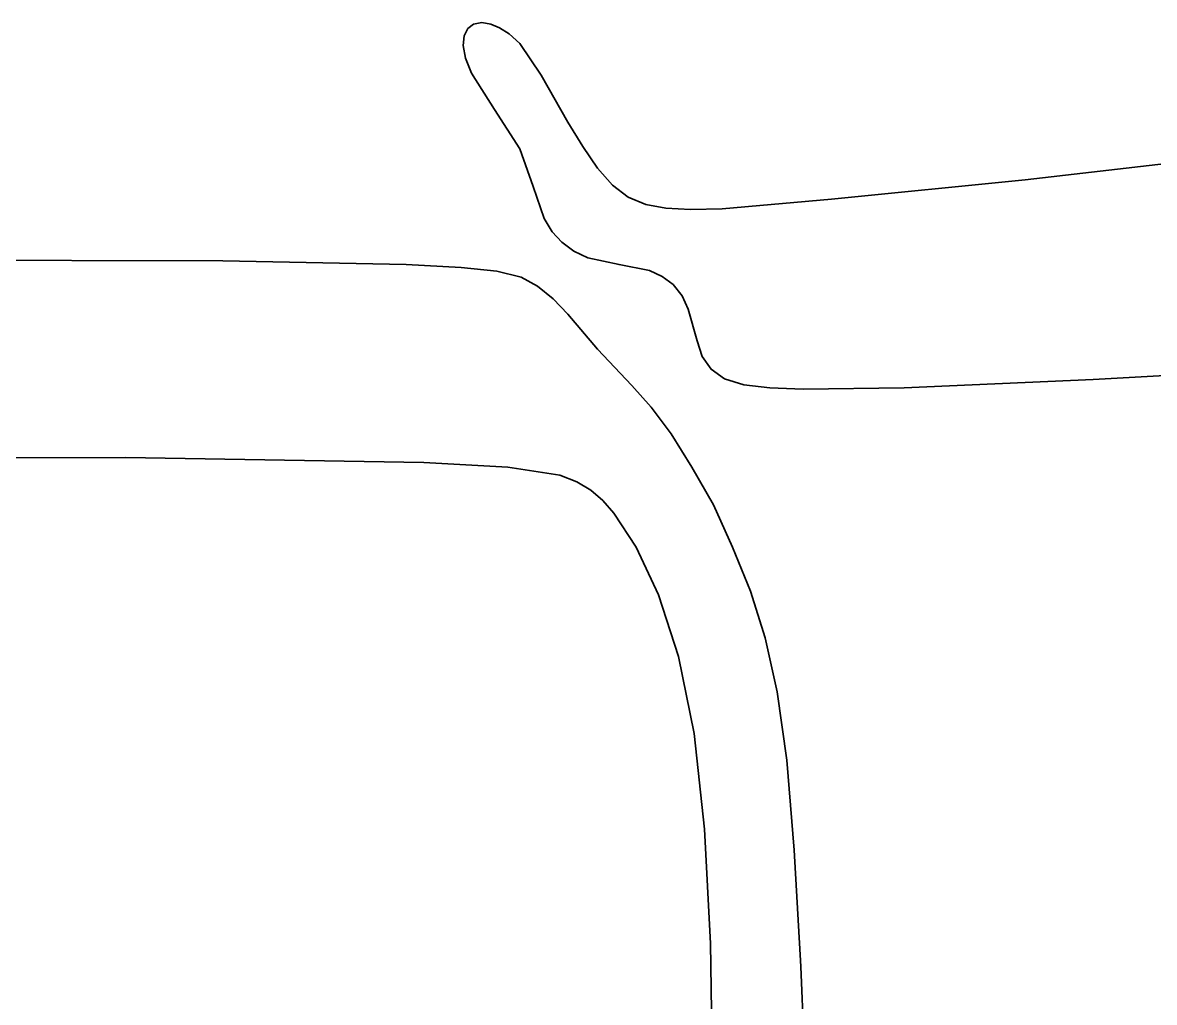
# Model space of a CAD drawing. Header units: centimetres. Extents: x -34.2 to 37, y -14.8 to 12.3.
# Drawn here: x -7.805 to -3.992, y 4.247 to 7.548 of the extents above; entities that cross this region are included whole.
import ezdxf

# ---------------------------------------------------------------- set-up
doc = ezdxf.new("R2010")
doc.units = ezdxf.units.CM
doc.header["$MEASUREMENT"] = 0
doc.layers.add('Layer 1', color=7, linetype='Continuous')

msp = doc.modelspace()

# ---------------------------------------------------------------- linework, layer by layer
at = {"layer": 'Layer 1', "color": 250, "lineweight": 35}
for points, knots in [([(-2.18, 6.4575), (-2.18, 6.4575), (-4.1975, 6.345), (-4.1975, 6.345), (-4.1975, 6.345), (-4.1975, 6.345), (-4.835, 6.31751), (-4.835, 6.31751), (-4.835, 6.31751), (-4.835, 6.31751), (-5.175, 6.31251), (-5.175, 6.31251), (-5.175, 6.31251), (-5.175, 6.31251), (-5.2875, 6.31751), (-5.2875, 6.31751), (-5.2875, 6.31751), (-5.2875, 6.31751), (-5.375, 6.3275), (-5.375, 6.3275), (-5.375, 6.3275), (-5.375, 6.3275), (-5.44, 6.3475), (-5.44, 6.3475), (-5.44, 6.3475), (-5.44, 6.3475), (-5.485, 6.38), (-5.485, 6.38), (-5.485, 6.38), (-5.485, 6.38), (-5.515, 6.4225), (-5.515, 6.4225), (-5.515, 6.4225), (-5.515, 6.4225), (-5.5325, 6.475), (-5.5325, 6.475), (-5.5325, 6.475), (-5.5325, 6.475), (-5.5625, 6.5825), (-5.5625, 6.5825), (-5.5625, 6.5825), (-5.5625, 6.5825), (-5.5825, 6.62751), (-5.5825, 6.62751), (-5.5825, 6.62751), (-5.5825, 6.62751), (-5.6125, 6.665), (-5.6125, 6.665), (-5.6125, 6.665), (-5.6125, 6.665), (-5.65, 6.6925), (-5.65, 6.6925), (-5.65, 6.6925), (-5.65, 6.6925), (-5.6925, 6.7125), (-5.6925, 6.7125), (-5.6925, 6.7125), (-5.6925, 6.7125), (-5.795, 6.7325), (-5.795, 6.7325), (-5.795, 6.7325), (-5.795, 6.7325), (-5.9, 6.755), (-5.9, 6.755), (-5.9, 6.755), (-5.9, 6.755), (-5.9475, 6.7775), (-5.9475, 6.7775), (-5.9475, 6.7775), (-5.9475, 6.7775), (-5.9875, 6.8075), (-5.9875, 6.8075), (-5.9875, 6.8075), (-5.9875, 6.8075), (-6.02, 6.8425), (-6.02, 6.8425), (-6.02, 6.8425), (-6.02, 6.8425), (-6.04749, 6.8875), (-6.04749, 6.8875), (-6.04749, 6.8875), (-6.04749, 6.8875), (-6.085, 6.995), (-6.085, 6.995), (-6.085, 6.995), (-6.085, 6.995), (-6.13, 7.1225), (-6.13, 7.1225), (-6.13, 7.1225), (-6.13, 7.1225), (-6.215, 7.25501), (-6.215, 7.25501), (-6.215, 7.25501), (-6.215, 7.25501), (-6.2925, 7.3775), (-6.2925, 7.3775), (-6.2925, 7.3775), (-6.2925, 7.3775), (-6.3125, 7.4275), (-6.3125, 7.4275), (-6.3125, 7.4275), (-6.3125, 7.4275), (-6.32, 7.47), (-6.32, 7.47), (-6.32, 7.47), (-6.32, 7.47), (-6.3175, 7.5025), (-6.3175, 7.5025), (-6.3175, 7.5025), (-6.3175, 7.5025), (-6.305, 7.5275), (-6.305, 7.5275), (-6.305, 7.5275), (-6.305, 7.5275), (-6.285, 7.5425), (-6.285, 7.5425), (-6.285, 7.5425), (-6.285, 7.5425), (-6.2575, 7.54751), (-6.2575, 7.54751), (-6.2575, 7.54751), (-6.2575, 7.54751), (-6.2275, 7.5425), (-6.2275, 7.5425), (-6.2275, 7.5425), (-6.2275, 7.5425), (-6.1975, 7.53), (-6.1975, 7.53), (-6.1975, 7.53), (-6.1975, 7.53), (-6.165, 7.51), (-6.165, 7.51), (-6.165, 7.51), (-6.165, 7.51), (-6.13, 7.4775), (-6.13, 7.4775), (-6.13, 7.4775), (-6.13, 7.4775), (-6.05749, 7.37), (-6.05749, 7.37), (-6.05749, 7.37), (-6.05749, 7.37), (-5.9675, 7.2125), (-5.9675, 7.2125), (-5.9675, 7.2125), (-5.9675, 7.2125), (-5.9175, 7.13), (-5.9175, 7.13), (-5.9175, 7.13), (-5.9175, 7.13), (-5.8675, 7.0575), (-5.8675, 7.0575), (-5.8675, 7.0575), (-5.8675, 7.0575), (-5.8175, 7), (-5.8175, 7), (-5.8175, 7), (-5.8175, 7), (-5.765, 6.96001), (-5.765, 6.96001), (-5.765, 6.96001), (-5.765, 6.96001), (-5.705, 6.93501), (-5.705, 6.93501), (-5.705, 6.93501), (-5.705, 6.93501), (-5.6375, 6.92251), (-5.6375, 6.92251), (-5.6375, 6.92251), (-5.6375, 6.92251), (-5.555, 6.91751), (-5.555, 6.91751), (-5.555, 6.91751), (-5.555, 6.91751), (-5.4475, 6.92001), (-5.4475, 6.92001), (-5.4475, 6.92001), (-5.4475, 6.92001), (-5.08, 6.95251), (-5.08, 6.95251), (-5.08, 6.95251), (-5.08, 6.95251), (-4.4275, 7.0175), (-4.4275, 7.0175), (-4.4275, 7.0175), (-4.4275, 7.0175), (-3.475, 7.1275), (-3.475, 7.1275), (-3.475, 7.1275), (-3.475, 7.1275), (-2.3025, 7.28251), (-2.3025, 7.28251), (-2.3025, 7.28251), (-2.3025, 7.28251), (-1.285, 7.4275), (-1.285, 7.4275), (-1.285, 7.4275), (-1.285, 7.4275), (-0.7575, 7.505), (-0.7575, 7.505), (-0.7575, 7.505), (-0.7575, 7.505), (-0.64, 7.515), (-0.64, 7.515), (-0.64, 7.515), (-0.64, 7.515), (-0.5775, 7.5075), (-0.5775, 7.5075), (-0.5775, 7.5075), (-0.5775, 7.5075), (-0.5575, 7.4975), (-0.5575, 7.4975), (-0.5575, 7.4975), (-0.5575, 7.4975), (-0.5425, 7.4825), (-0.5425, 7.4825), (-0.5425, 7.4825), (-0.5425, 7.4825), (-0.5325, 7.4375), (-0.5325, 7.4375), (-0.5325, 7.4375), (-0.5325, 7.4375), (-0.5425, 7.365), (-0.5425, 7.365), (-0.5425, 7.365), (-0.5425, 7.365), (-0.575, 7.26251), (-0.575, 7.26251), (-0.575, 7.26251), (-0.575, 7.26251), (-0.7, 6.985), (-0.7, 6.985), (-0.7, 6.985), (-0.7, 6.985), (-0.775, 6.8425), (-0.775, 6.8425), (-0.775, 6.8425), (-0.775, 6.8425), (-0.85, 6.72), (-0.85, 6.72), (-0.85, 6.72), (-0.85, 6.72), (-0.92, 6.63501), (-0.92, 6.63501), (-0.92, 6.63501), (-0.92, 6.63501), (-0.9525, 6.60251), (-0.9525, 6.60251), (-0.9525, 6.60251), (-0.9525, 6.60251), (-0.99, 6.58), (-0.99, 6.58), (-0.99, 6.58), (-0.99, 6.58), (-1.075, 6.545), (-1.075, 6.545), (-1.075, 6.545), (-1.075, 6.545), (-1.185, 6.525), (-1.185, 6.525), (-1.185, 6.525), (-1.185, 6.525), (-1.53, 6.495), (-1.53, 6.495), (-1.53, 6.495), (-1.53, 6.495), (-2.18, 6.4575), (-2.18, 6.4575), (-2.18, 6.4575), (-2.18, 6.4575), (-2.18, 6.4575), (-2.18, 6.4575)], [0, 0, 0, 0, 0.0144927536231884, 0.0144927536231884, 0.0144927536231884, 0.0144927536231884, 0.0289855072463768, 0.0289855072463768, 0.0289855072463768, 0.0289855072463768, 0.0434782608695652, 0.0434782608695652, 0.0434782608695652, 0.0434782608695652, 0.0579710144927536, 0.0579710144927536, 0.0579710144927536, 0.0579710144927536, 0.072463768115942, 0.072463768115942, 0.072463768115942, 0.072463768115942, 0.0869565217391304, 0.0869565217391304, 0.0869565217391304, 0.0869565217391304, 0.1014492753623188, 0.1014492753623188, 0.1014492753623188, 0.1014492753623188, 0.1159420289855072, 0.1159420289855072, 0.1159420289855072, 0.1159420289855072, 0.1304347826086956, 0.1304347826086956, 0.1304347826086956, 0.1304347826086956, 0.1449275362318841, 0.1449275362318841, 0.1449275362318841, 0.1449275362318841, 0.1594202898550725, 0.1594202898550725, 0.1594202898550725, 0.1594202898550725, 0.1739130434782609, 0.1739130434782609, 0.1739130434782609, 0.1739130434782609, 0.1884057971014493, 0.1884057971014493, 0.1884057971014493, 0.1884057971014493, 0.2028985507246377, 0.2028985507246377, 0.2028985507246377, 0.2028985507246377, 0.2173913043478261, 0.2173913043478261, 0.2173913043478261, 0.2173913043478261, 0.2318840579710145, 0.2318840579710145, 0.2318840579710145, 0.2318840579710145, 0.2463768115942029, 0.2463768115942029, 0.2463768115942029, 0.2463768115942029, 0.2608695652173913, 0.2608695652173913, 0.2608695652173913, 0.2608695652173913, 0.2753623188405797, 0.2753623188405797, 0.2753623188405797, 0.2753623188405797, 0.2898550724637681, 0.2898550724637681, 0.2898550724637681, 0.2898550724637681, 0.3043478260869565, 0.3043478260869565, 0.3043478260869565, 0.3043478260869565, 0.3188405797101449, 0.3188405797101449, 0.3188405797101449, 0.3188405797101449, 0.3333333333333333, 0.3333333333333333, 0.3333333333333333, 0.3333333333333333, 0.3478260869565217, 0.3478260869565217, 0.3478260869565217, 0.3478260869565217, 0.3623188405797101, 0.3623188405797101, 0.3623188405797101, 0.3623188405797101, 0.3768115942028986, 0.3768115942028986, 0.3768115942028986, 0.3768115942028986, 0.391304347826087, 0.391304347826087, 0.391304347826087, 0.391304347826087, 0.4057971014492754, 0.4057971014492754, 0.4057971014492754, 0.4057971014492754, 0.4202898550724637, 0.4202898550724637, 0.4202898550724637, 0.4202898550724637, 0.4347826086956522, 0.4347826086956522, 0.4347826086956522, 0.4347826086956522, 0.4492753623188406, 0.4492753623188406, 0.4492753623188406, 0.4492753623188406, 0.463768115942029, 0.463768115942029, 0.463768115942029, 0.463768115942029, 0.4782608695652174, 0.4782608695652174, 0.4782608695652174, 0.4782608695652174, 0.4927536231884058, 0.4927536231884058, 0.4927536231884058, 0.4927536231884058, 0.5072463768115942, 0.5072463768115942, 0.5072463768115942, 0.5072463768115942, 0.5217391304347826, 0.5217391304347826, 0.5217391304347826, 0.5217391304347826, 0.5362318840579711, 0.5362318840579711, 0.5362318840579711, 0.5362318840579711, 0.5507246376811594, 0.5507246376811594, 0.5507246376811594, 0.5507246376811594, 0.5652173913043478, 0.5652173913043478, 0.5652173913043478, 0.5652173913043478, 0.5797101449275363, 0.5797101449275363, 0.5797101449275363, 0.5797101449275363, 0.5942028985507246, 0.5942028985507246, 0.5942028985507246, 0.5942028985507246, 0.6086956521739131, 0.6086956521739131, 0.6086956521739131, 0.6086956521739131, 0.6231884057971014, 0.6231884057971014, 0.6231884057971014, 0.6231884057971014, 0.6376811594202898, 0.6376811594202898, 0.6376811594202898, 0.6376811594202898, 0.6521739130434783, 0.6521739130434783, 0.6521739130434783, 0.6521739130434783, 0.6666666666666666, 0.6666666666666666, 0.6666666666666666, 0.6666666666666666, 0.6811594202898551, 0.6811594202898551, 0.6811594202898551, 0.6811594202898551, 0.6956521739130435, 0.6956521739130435, 0.6956521739130435, 0.6956521739130435, 0.7101449275362319, 0.7101449275362319, 0.7101449275362319, 0.7101449275362319, 0.7246376811594203, 0.7246376811594203, 0.7246376811594203, 0.7246376811594203, 0.7391304347826086, 0.7391304347826086, 0.7391304347826086, 0.7391304347826086, 0.7536231884057971, 0.7536231884057971, 0.7536231884057971, 0.7536231884057971, 0.7681159420289855, 0.7681159420289855, 0.7681159420289855, 0.7681159420289855, 0.782608695652174, 0.782608695652174, 0.782608695652174, 0.782608695652174, 0.7971014492753623, 0.7971014492753623, 0.7971014492753623, 0.7971014492753623, 0.8115942028985508, 0.8115942028985508, 0.8115942028985508, 0.8115942028985508, 0.8260869565217391, 0.8260869565217391, 0.8260869565217391, 0.8260869565217391, 0.8405797101449275, 0.8405797101449275, 0.8405797101449275, 0.8405797101449275, 0.855072463768116, 0.855072463768116, 0.855072463768116, 0.855072463768116, 0.8695652173913043, 0.8695652173913043, 0.8695652173913043, 0.8695652173913043, 0.8840579710144928, 0.8840579710144928, 0.8840579710144928, 0.8840579710144928, 0.8985507246376812, 0.8985507246376812, 0.8985507246376812, 0.8985507246376812, 0.9130434782608695, 0.9130434782608695, 0.9130434782608695, 0.9130434782608695, 0.927536231884058, 0.927536231884058, 0.927536231884058, 0.927536231884058, 0.9420289855072463, 0.9420289855072463, 0.9420289855072463, 0.9420289855072463, 0.9565217391304348, 0.9565217391304348, 0.9565217391304348, 0.9565217391304348, 0.9710144927536232, 0.9710144927536232, 0.9710144927536232, 0.9710144927536232, 1, 1, 1, 1]), ([(-5.4175, -2.4425), (-5.4175, -2.4425), (-5.4475, 0.615), (-5.4475, 0.615), (-5.4475, 0.615), (-5.4475, 0.615), (-5.47249, 3.4575), (-5.47249, 3.4575), (-5.47249, 3.4575), (-5.47249, 3.4575), (-5.4875, 4.445), (-5.4875, 4.445), (-5.4875, 4.445), (-5.4875, 4.445), (-5.5075, 4.83), (-5.5075, 4.83), (-5.5075, 4.83), (-5.5075, 4.83), (-5.5425, 5.1525), (-5.5425, 5.1525), (-5.5425, 5.1525), (-5.5425, 5.1525), (-5.595, 5.4125), (-5.595, 5.4125), (-5.595, 5.4125), (-5.595, 5.4125), (-5.6625, 5.62), (-5.6625, 5.62), (-5.6625, 5.62), (-5.6625, 5.62), (-5.7375, 5.78), (-5.7375, 5.78), (-5.7375, 5.78), (-5.7375, 5.78), (-5.8125, 5.895), (-5.8125, 5.895), (-5.8125, 5.895), (-5.8125, 5.895), (-5.85, 5.9375), (-5.85, 5.9375), (-5.85, 5.9375), (-5.85, 5.9375), (-5.89, 5.97251), (-5.89, 5.97251), (-5.89, 5.97251), (-5.89, 5.97251), (-5.9375, 6.00001), (-5.9375, 6.00001), (-5.9375, 6.00001), (-5.9375, 6.00001), (-5.995, 6.0225), (-5.995, 6.0225), (-5.995, 6.0225), (-5.995, 6.0225), (-6.17, 6.05), (-6.17, 6.05), (-6.17, 6.05), (-6.17, 6.05), (-6.4525, 6.065), (-6.4525, 6.065), (-6.4525, 6.065), (-6.4525, 6.065), (-7.4575, 6.0825), (-7.4575, 6.0825), (-7.4575, 6.0825), (-7.4575, 6.0825), (-9.185, 6.0775), (-9.185, 6.0775), (-9.185, 6.0775), (-9.185, 6.0775), (-11.6875, 6.0525), (-11.6875, 6.0525), (-11.6875, 6.0525), (-11.6875, 6.0525), (-14.62, 6.015), (-14.62, 6.015), (-14.62, 6.015), (-14.62, 6.015), (-19.825, 5.945), (-19.825, 5.945), (-19.825, 5.945), (-19.825, 5.945), (-22.0625, 5.91), (-22.0625, 5.91), (-22.0625, 5.91), (-22.0625, 5.91), (-22.9825, 5.9075), (-22.9825, 5.9075), (-22.9825, 5.9075), (-22.9825, 5.9075), (-23.785, 5.8975), (-23.785, 5.8975), (-23.785, 5.8975), (-23.785, 5.8975), (-24.0475, 5.885), (-24.0475, 5.885), (-24.0475, 5.885), (-24.0475, 5.885), (-24.22, 5.8675), (-24.22, 5.8675), (-24.22, 5.8675), (-24.22, 5.8675), (-24.3275, 5.845), (-24.3275, 5.845), (-24.3275, 5.845), (-24.3275, 5.845), (-24.3875, 5.815), (-24.3875, 5.815), (-24.3875, 5.815), (-24.3875, 5.815), (-24.4075, 5.7975), (-24.4075, 5.7975), (-24.4075, 5.7975), (-24.4075, 5.7975), (-24.4225, 5.7775), (-24.4225, 5.7775), (-24.4225, 5.7775), (-24.4225, 5.7775), (-24.44, 5.725), (-24.44, 5.725), (-24.44, 5.725), (-24.44, 5.725), (-24.445, 5.64251), (-24.445, 5.64251), (-24.445, 5.64251), (-24.445, 5.64251), (-24.4425, 5.52), (-24.4425, 5.52), (-24.4425, 5.52), (-24.4425, 5.52), (-24.415, 4.43251), (-24.415, 4.43251), (-24.415, 4.43251), (-24.415, 4.43251), (-24.39, 2.4975), (-24.39, 2.4975), (-24.39, 2.4975), (-24.39, 2.4975), (-24.3775, 1.73), (-24.3775, 1.73), (-24.3775, 1.73), (-24.3775, 1.73), (-24.3775, 1.4425), (-24.3775, 1.4425), (-24.3775, 1.4425), (-24.3775, 1.4425), (-24.385, 1.2175), (-24.385, 1.2175), (-24.385, 1.2175), (-24.385, 1.2175), (-24.4, 1.0525), (-24.4, 1.0525), (-24.4, 1.0525), (-24.4, 1.0525), (-24.43, 0.9425), (-24.43, 0.9425), (-24.43, 0.9425), (-24.43, 0.9425), (-24.4475, 0.905), (-24.4475, 0.905), (-24.4475, 0.905), (-24.4475, 0.905), (-24.47, 0.8775), (-24.47, 0.8775), (-24.47, 0.8775), (-24.47, 0.8775), (-24.495, 0.86), (-24.495, 0.86), (-24.495, 0.86), (-24.495, 0.86), (-24.5225, 0.85), (-24.5225, 0.85), (-24.5225, 0.85), (-24.5225, 0.85), (-24.59, 0.8525), (-24.59, 0.8525), (-24.59, 0.8525), (-24.59, 0.8525), (-24.6725, 0.8775), (-24.6725, 0.8775), (-24.6725, 0.8775), (-24.6725, 0.8775), (-24.8725, 0.975), (-24.8725, 0.975), (-24.8725, 0.975), (-24.8725, 0.975), (-25.125, 1.0925), (-25.125, 1.0925), (-25.125, 1.0925), (-25.125, 1.0925), (-25.2625, 1.15), (-25.2625, 1.15), (-25.2625, 1.15), (-25.2625, 1.15), (-25.41, 1.2), (-25.41, 1.2), (-25.41, 1.2), (-25.41, 1.2), (-25.56, 1.2425), (-25.56, 1.2425), (-25.56, 1.2425), (-25.56, 1.2425), (-25.7075, 1.2775), (-25.7075, 1.2775), (-25.7075, 1.2775), (-25.7075, 1.2775), (-25.9625, 1.325), (-25.9625, 1.325), (-25.9625, 1.325), (-25.9625, 1.325), (-26.055, 1.345), (-26.055, 1.345), (-26.055, 1.345), (-26.055, 1.345), (-26.095, 1.36), (-26.095, 1.36), (-26.095, 1.36), (-26.095, 1.36), (-26.125, 1.38), (-26.125, 1.38), (-26.125, 1.38), (-26.125, 1.38), (-26.1525, 1.41), (-26.1525, 1.41), (-26.1525, 1.41), (-26.1525, 1.41), (-26.175, 1.45), (-26.175, 1.45), (-26.175, 1.45), (-26.175, 1.45), (-26.2075, 1.57), (-26.2075, 1.57), (-26.2075, 1.57), (-26.2075, 1.57), (-26.2275, 1.7575), (-26.2275, 1.7575), (-26.2275, 1.7575), (-26.2275, 1.7575), (-26.235, 2.0125), (-26.235, 2.0125), (-26.235, 2.0125), (-26.235, 2.0125), (-26.2375, 2.72), (-26.2375, 2.72), (-26.2375, 2.72), (-26.2375, 2.72), (-26.2325, 4.55), (-26.2325, 4.55), (-26.2325, 4.55), (-26.2325, 4.55), (-26.23, 5.27), (-26.23, 5.27), (-26.23, 5.27), (-26.23, 5.27), (-26.215, 5.7375), (-26.215, 5.7375), (-26.215, 5.7375), (-26.215, 5.7375), (-26.2025, 5.875), (-26.2025, 5.875), (-26.2025, 5.875), (-26.2025, 5.875), (-26.1875, 5.96001), (-26.1875, 5.96001), (-26.1875, 5.96001), (-26.1875, 5.96001), (-26.1675, 6.01), (-26.1675, 6.01), (-26.1675, 6.01), (-26.1675, 6.01), (-26.1475, 6.035), (-26.1475, 6.035), (-26.1475, 6.035), (-26.1475, 6.035), (-26.1225, 6.0475), (-26.1225, 6.0475), (-26.1225, 6.0475), (-26.1225, 6.0475), (-26.09, 6.0525), (-26.09, 6.0525), (-26.09, 6.0525), (-26.09, 6.0525), (-25.9875, 6.0275), (-25.9875, 6.0275), (-25.9875, 6.0275), (-25.9875, 6.0275), (-25.815, 5.96751), (-25.815, 5.96751), (-25.815, 5.96751), (-25.815, 5.96751), (-25.6025, 5.9075), (-25.6025, 5.9075), (-25.6025, 5.9075), (-25.6025, 5.9075), (-25.4975, 5.89), (-25.4975, 5.89), (-25.4975, 5.89), (-25.4975, 5.89), (-25.39, 5.88), (-25.39, 5.88), (-25.39, 5.88), (-25.39, 5.88), (-25.1725, 5.88), (-25.1725, 5.88), (-25.1725, 5.88), (-25.1725, 5.88), (-24.945, 5.89), (-24.945, 5.89), (-24.945, 5.89), (-24.945, 5.89), (-24.84, 5.905), (-24.84, 5.905), (-24.84, 5.905), (-24.84, 5.905), (-24.7475, 5.9275), (-24.7475, 5.9275), (-24.7475, 5.9275), (-24.7475, 5.9275), (-24.6725, 5.96251), (-24.6725, 5.96251), (-24.6725, 5.96251), (-24.6725, 5.96251), (-24.6175, 6.0075), (-24.6175, 6.0075), (-24.6175, 6.0075), (-24.6175, 6.0075), (-24.5725, 6.055), (-24.5725, 6.055), (-24.5725, 6.055), (-24.5725, 6.055), (-24.5375, 6.105), (-24.5375, 6.105), (-24.5375, 6.105), (-24.5375, 6.105), (-24.4925, 6.1975), (-24.4925, 6.1975), (-24.4925, 6.1975), (-24.4925, 6.1975), (-24.4825, 6.2425), (-24.4825, 6.2425), (-24.4825, 6.2425), (-24.4825, 6.2425), (-24.485, 6.28501), (-24.485, 6.28501), (-24.485, 6.28501), (-24.485, 6.28501), (-24.5025, 6.3275), (-24.5025, 6.3275), (-24.5025, 6.3275), (-24.5025, 6.3275), (-24.535, 6.3675), (-24.535, 6.3675), (-24.535, 6.3675), (-24.535, 6.3675), (-24.58, 6.4025), (-24.58, 6.4025), (-24.58, 6.4025), (-24.58, 6.4025), (-24.64, 6.435), (-24.64, 6.435), (-24.64, 6.435), (-24.64, 6.435), (-24.715, 6.4625), (-24.715, 6.4625), (-24.715, 6.4625), (-24.715, 6.4625), (-24.8025, 6.4825), (-24.8025, 6.4825), (-24.8025, 6.4825), (-24.8025, 6.4825), (-25.0125, 6.5125), (-25.0125, 6.5125), (-25.0125, 6.5125), (-25.0125, 6.5125), (-25.2525, 6.525), (-25.2525, 6.525), (-25.2525, 6.525), (-25.2525, 6.525), (-25.4825, 6.5125), (-25.4825, 6.5125), (-25.4825, 6.5125), (-25.4825, 6.5125), (-25.5775, 6.4975), (-25.5775, 6.4975), (-25.5775, 6.4975), (-25.5775, 6.4975), (-25.66, 6.475), (-25.66, 6.475), (-25.66, 6.475), (-25.66, 6.475), (-25.8025, 6.4175), (-25.8025, 6.4175), (-25.8025, 6.4175), (-25.8025, 6.4175), (-25.9325, 6.3575), (-25.9325, 6.3575), (-25.9325, 6.3575), (-25.9325, 6.3575), (-26.0475, 6.31001), (-26.0475, 6.31001), (-26.0475, 6.31001), (-26.0475, 6.31001), (-26.1, 6.30001), (-26.1, 6.30001), (-26.1, 6.30001), (-26.1, 6.30001), (-26.1425, 6.30251), (-26.1425, 6.30251), (-26.1425, 6.30251), (-26.1425, 6.30251), (-26.1775, 6.325), (-26.1775, 6.325), (-26.1775, 6.325), (-26.1775, 6.325), (-26.2025, 6.3675), (-26.2025, 6.3675), (-26.2025, 6.3675), (-26.2025, 6.3675), (-26.2175, 6.4375), (-26.2175, 6.4375), (-26.2175, 6.4375), (-26.2175, 6.4375), (-26.2225, 6.525), (-26.2225, 6.525), (-26.2225, 6.525), (-26.2225, 6.525), (-26.2225, 6.725), (-26.2225, 6.725), (-26.2225, 6.725), (-26.2225, 6.725), (-26.22, 6.9025), (-26.22, 6.9025), (-26.22, 6.9025), (-26.22, 6.9025), (-26.215, 6.9775), (-26.215, 6.9775), (-26.215, 6.9775), (-26.215, 6.9775), (-26.2025, 7.0375), (-26.2025, 7.0375), (-26.2025, 7.0375), (-26.2025, 7.0375), (-26.185, 7.085), (-26.185, 7.085), (-26.185, 7.085), (-26.185, 7.085), (-26.155, 7.1225), (-26.155, 7.1225), (-26.155, 7.1225), (-26.155, 7.1225), (-26.1175, 7.155), (-26.1175, 7.155), (-26.1175, 7.155), (-26.1175, 7.155), (-26.07, 7.1875), (-26.07, 7.1875), (-26.07, 7.1875), (-26.07, 7.1875), (-25.95, 7.26251), (-25.95, 7.26251), (-25.95, 7.26251), (-25.95, 7.26251), (-25.84, 7.32), (-25.84, 7.32), (-25.84, 7.32), (-25.84, 7.32), (-25.8025, 7.3275), (-25.8025, 7.3275), (-25.8025, 7.3275), (-25.8025, 7.3275), (-25.7775, 7.3225), (-25.7775, 7.3225), (-25.7775, 7.3225), (-25.7775, 7.3225), (-25.755, 7.3075), (-25.755, 7.3075), (-25.755, 7.3075), (-25.755, 7.3075), (-25.73, 7.28501), (-25.73, 7.28501), (-25.73, 7.28501), (-25.73, 7.28501), (-25.6525, 7.225), (-25.6525, 7.225), (-25.6525, 7.225), (-25.6525, 7.225), (-25.6, 7.1975), (-25.6, 7.1975), (-25.6, 7.1975), (-25.6, 7.1975), (-25.5325, 7.17), (-25.5325, 7.17), (-25.5325, 7.17), (-25.5325, 7.17), (-25.455, 7.1525), (-25.455, 7.1525), (-25.455, 7.1525), (-25.455, 7.1525), (-25.3675, 7.14), (-25.3675, 7.14), (-25.3675, 7.14), (-25.3675, 7.14), (-25.28, 7.1375), (-25.28, 7.1375), (-25.28, 7.1375), (-25.28, 7.1375), (-25.2, 7.1425), (-25.2, 7.1425), (-25.2, 7.1425), (-25.2, 7.1425), (-25.1275, 7.1575), (-25.1275, 7.1575), (-25.1275, 7.1575), (-25.1275, 7.1575), (-25.0625, 7.1775), (-25.0625, 7.1775), (-25.0625, 7.1775), (-25.0625, 7.1775), (-24.9475, 7.23251), (-24.9475, 7.23251), (-24.9475, 7.23251), (-24.9475, 7.23251), (-24.8375, 7.28501), (-24.8375, 7.28501), (-24.8375, 7.28501), (-24.8375, 7.28501), (-24.735, 7.32), (-24.735, 7.32), (-24.735, 7.32), (-24.735, 7.32), (-24.6875, 7.3275), (-24.6875, 7.3275), (-24.6875, 7.3275), (-24.6875, 7.3275), (-24.6475, 7.3225), (-24.6475, 7.3225), (-24.6475, 7.3225), (-24.6475, 7.3225), (-24.6075, 7.3025), (-24.6075, 7.3025), (-24.6075, 7.3025), (-24.6075, 7.3025), (-24.5725, 7.27001), (-24.5725, 7.27001), (-24.5725, 7.27001), (-24.5725, 7.27001), (-24.54, 7.22), (-24.54, 7.22), (-24.54, 7.22), (-24.54, 7.22), (-24.51, 7.155), (-24.51, 7.155), (-24.51, 7.155), (-24.51, 7.155), (-24.4525, 6.995), (-24.4525, 6.995), (-24.4525, 6.995), (-24.4525, 6.995), (-24.4025, 6.82), (-24.4025, 6.82), (-24.4025, 6.82), (-24.4025, 6.82), (-24.3575, 6.67), (-24.3575, 6.67), (-24.3575, 6.67), (-24.3575, 6.67), (-24.31, 6.5775), (-24.31, 6.5775), (-24.31, 6.5775), (-24.31, 6.5775), (-24.2875, 6.55), (-24.2875, 6.55), (-24.2875, 6.55), (-24.2875, 6.55), (-24.2625, 6.5325), (-24.2625, 6.5325), (-24.2625, 6.5325), (-24.2625, 6.5325), (-24.23, 6.5225), (-24.23, 6.5225), (-24.23, 6.5225), (-24.23, 6.5225), (-24.175, 6.5175), (-24.175, 6.5175), (-24.175, 6.5175), (-24.175, 6.5175), (-23.91, 6.52), (-23.91, 6.52), (-23.91, 6.52), (-23.91, 6.52), (-23.2525, 6.5325), (-23.2525, 6.5325), (-23.2525, 6.5325), (-23.2525, 6.5325), (-21.875, 6.555), (-21.875, 6.555), (-21.875, 6.555), (-21.875, 6.555), (-16.7925, 6.61501), (-16.7925, 6.61501), (-16.7925, 6.61501), (-16.7925, 6.61501), (-14.05, 6.66), (-14.05, 6.66), (-14.05, 6.66), (-14.05, 6.66), (-11.6125, 6.705), (-11.6125, 6.705), (-11.6125, 6.705), (-11.6125, 6.705), (-9.6375, 6.735), (-9.6375, 6.735), (-9.6375, 6.735), (-9.6375, 6.735), (-8.15, 6.7475), (-8.15, 6.7475), (-8.15, 6.7475), (-8.15, 6.7475), (-7.13, 6.745), (-7.13, 6.745), (-7.13, 6.745), (-7.13, 6.745), (-6.5125, 6.7325), (-6.5125, 6.7325), (-6.5125, 6.7325), (-6.5125, 6.7325), (-6.3275, 6.7225), (-6.3275, 6.7225), (-6.3275, 6.7225), (-6.3275, 6.7225), (-6.2075, 6.71), (-6.2075, 6.71), (-6.2075, 6.71), (-6.2075, 6.71), (-6.125, 6.69), (-6.125, 6.69), (-6.125, 6.69), (-6.125, 6.69), (-6.07, 6.66), (-6.07, 6.66), (-6.07, 6.66), (-6.07, 6.66), (-6.0175, 6.61751), (-6.0175, 6.61751), (-6.0175, 6.61751), (-6.0175, 6.61751), (-5.9675, 6.565), (-5.9675, 6.565), (-5.9675, 6.565), (-5.9675, 6.565), (-5.8675, 6.4475), (-5.8675, 6.4475), (-5.8675, 6.4475), (-5.8675, 6.4475), (-5.7525, 6.325), (-5.7525, 6.325), (-5.7525, 6.325), (-5.7525, 6.325), (-5.6875, 6.2525), (-5.6875, 6.2525), (-5.6875, 6.2525), (-5.6875, 6.2525), (-5.62, 6.1625), (-5.62, 6.1625), (-5.62, 6.1625), (-5.62, 6.1625), (-5.55, 6.05), (-5.55, 6.05), (-5.55, 6.05), (-5.55, 6.05), (-5.4775, 5.9225), (-5.4775, 5.9225), (-5.4775, 5.9225), (-5.4775, 5.9225), (-5.41249, 5.78), (-5.41249, 5.78), (-5.41249, 5.78), (-5.41249, 5.78), (-5.3525, 5.6325), (-5.3525, 5.6325), (-5.3525, 5.6325), (-5.3525, 5.6325), (-5.3025, 5.475), (-5.3025, 5.475), (-5.3025, 5.475), (-5.3025, 5.475), (-5.2625, 5.2925), (-5.2625, 5.2925), (-5.2625, 5.2925), (-5.2625, 5.2925), (-5.23, 5.0625), (-5.23, 5.0625), (-5.23, 5.0625), (-5.23, 5.0625), (-5.205, 4.76), (-5.205, 4.76), (-5.205, 4.76), (-5.205, 4.76), (-5.1825, 4.3675), (-5.1825, 4.3675), (-5.1825, 4.3675), (-5.1825, 4.3675), (-5.1625, 3.8775), (-5.1625, 3.8775), (-5.1625, 3.8775), (-5.1625, 3.8775), (-5.13, 2.595), (-5.13, 2.595), (-5.13, 2.595), (-5.13, 2.595), (-5.0775, -0.6025), (-5.0775, -0.6025), (-5.0775, -0.6025), (-5.0775, -0.6025), (-5.0575, -2.4925), (-5.0575, -2.4925), (-5.0575, -2.4925), (-5.0575, -2.4925), (-5.045, -2.9025), (-5.045, -2.9025), (-5.045, -2.9025), (-5.045, -2.9025), (-5.04, -3.115), (-5.04, -3.115), (-5.04, -3.115), (-5.04, -3.115), (-5.0475, -3.185), (-5.0475, -3.185), (-5.0475, -3.185), (-5.0475, -3.185), (-5.06, -3.24), (-5.06, -3.24), (-5.06, -3.24), (-5.06, -3.24), (-5.0775, -3.285), (-5.0775, -3.285), (-5.0775, -3.285), (-5.0775, -3.285), (-5.0975, -3.315), (-5.0975, -3.315), (-5.0975, -3.315), (-5.0975, -3.315), (-5.12, -3.3375), (-5.12, -3.3375), (-5.12, -3.3375), (-5.12, -3.3375), (-5.14499, -3.35), (-5.14499, -3.35), (-5.14499, -3.35), (-5.14499, -3.35), (-5.205, -3.3625), (-5.205, -3.3625), (-5.205, -3.3625), (-5.205, -3.3625), (-5.275, -3.365), (-5.275, -3.365), (-5.275, -3.365), (-5.275, -3.365), (-5.34, -3.355), (-5.34, -3.355), (-5.34, -3.355), (-5.34, -3.355), (-5.3625, -3.3425), (-5.3625, -3.3425), (-5.3625, -3.3425), (-5.3625, -3.3425), (-5.3825, -3.3225), (-5.3825, -3.3225), (-5.3825, -3.3225), (-5.3825, -3.3225), (-5.40249, -3.2575), (-5.40249, -3.2575), (-5.40249, -3.2575), (-5.40249, -3.2575), (-5.41249, -3.08249), (-5.41249, -3.08249), (-5.41249, -3.08249), (-5.41249, -3.08249), (-5.4175, -2.4425), (-5.4175, -2.4425)], [0, 0, 0, 0, 0.0051020408163265, 0.0051020408163265, 0.0051020408163265, 0.0051020408163265, 0.0102040816326531, 0.0102040816326531, 0.0102040816326531, 0.0102040816326531, 0.0153061224489796, 0.0153061224489796, 0.0153061224489796, 0.0153061224489796, 0.0204081632653061, 0.0204081632653061, 0.0204081632653061, 0.0204081632653061, 0.0255102040816327, 0.0255102040816327, 0.0255102040816327, 0.0255102040816327, 0.0306122448979592, 0.0306122448979592, 0.0306122448979592, 0.0306122448979592, 0.0357142857142857, 0.0357142857142857, 0.0357142857142857, 0.0357142857142857, 0.0408163265306122, 0.0408163265306122, 0.0408163265306122, 0.0408163265306122, 0.0459183673469388, 0.0459183673469388, 0.0459183673469388, 0.0459183673469388, 0.0510204081632653, 0.0510204081632653, 0.0510204081632653, 0.0510204081632653, 0.0561224489795918, 0.0561224489795918, 0.0561224489795918, 0.0561224489795918, 0.0612244897959184, 0.0612244897959184, 0.0612244897959184, 0.0612244897959184, 0.0663265306122449, 0.0663265306122449, 0.0663265306122449, 0.0663265306122449, 0.0714285714285714, 0.0714285714285714, 0.0714285714285714, 0.0714285714285714, 0.076530612244898, 0.076530612244898, 0.076530612244898, 0.076530612244898, 0.0816326530612245, 0.0816326530612245, 0.0816326530612245, 0.0816326530612245, 0.086734693877551, 0.086734693877551, 0.086734693877551, 0.086734693877551, 0.0918367346938776, 0.0918367346938776, 0.0918367346938776, 0.0918367346938776, 0.0969387755102041, 0.0969387755102041, 0.0969387755102041, 0.0969387755102041, 0.1020408163265306, 0.1020408163265306, 0.1020408163265306, 0.1020408163265306, 0.1071428571428571, 0.1071428571428571, 0.1071428571428571, 0.1071428571428571, 0.1122448979591837, 0.1122448979591837, 0.1122448979591837, 0.1122448979591837, 0.1173469387755102, 0.1173469387755102, 0.1173469387755102, 0.1173469387755102, 0.1224489795918367, 0.1224489795918367, 0.1224489795918367, 0.1224489795918367, 0.1275510204081633, 0.1275510204081633, 0.1275510204081633, 0.1275510204081633, 0.1326530612244898, 0.1326530612244898, 0.1326530612244898, 0.1326530612244898, 0.1377551020408163, 0.1377551020408163, 0.1377551020408163, 0.1377551020408163, 0.1428571428571428, 0.1428571428571428, 0.1428571428571428, 0.1428571428571428, 0.1479591836734694, 0.1479591836734694, 0.1479591836734694, 0.1479591836734694, 0.1530612244897959, 0.1530612244897959, 0.1530612244897959, 0.1530612244897959, 0.1581632653061225, 0.1581632653061225, 0.1581632653061225, 0.1581632653061225, 0.163265306122449, 0.163265306122449, 0.163265306122449, 0.163265306122449, 0.1683673469387755, 0.1683673469387755, 0.1683673469387755, 0.1683673469387755, 0.173469387755102, 0.173469387755102, 0.173469387755102, 0.173469387755102, 0.1785714285714286, 0.1785714285714286, 0.1785714285714286, 0.1785714285714286, 0.1836734693877551, 0.1836734693877551, 0.1836734693877551, 0.1836734693877551, 0.1887755102040816, 0.1887755102040816, 0.1887755102040816, 0.1887755102040816, 0.1938775510204082, 0.1938775510204082, 0.1938775510204082, 0.1938775510204082, 0.1989795918367347, 0.1989795918367347, 0.1989795918367347, 0.1989795918367347, 0.2040816326530612, 0.2040816326530612, 0.2040816326530612, 0.2040816326530612, 0.2091836734693878, 0.2091836734693878, 0.2091836734693878, 0.2091836734693878, 0.2142857142857143, 0.2142857142857143, 0.2142857142857143, 0.2142857142857143, 0.2193877551020408, 0.2193877551020408, 0.2193877551020408, 0.2193877551020408, 0.2244897959183673, 0.2244897959183673, 0.2244897959183673, 0.2244897959183673, 0.2295918367346939, 0.2295918367346939, 0.2295918367346939, 0.2295918367346939, 0.2346938775510204, 0.2346938775510204, 0.2346938775510204, 0.2346938775510204, 0.2397959183673469, 0.2397959183673469, 0.2397959183673469, 0.2397959183673469, 0.2448979591836735, 0.2448979591836735, 0.2448979591836735, 0.2448979591836735, 0.25, 0.25, 0.25, 0.25, 0.2551020408163265, 0.2551020408163265, 0.2551020408163265, 0.2551020408163265, 0.2602040816326531, 0.2602040816326531, 0.2602040816326531, 0.2602040816326531, 0.2653061224489796, 0.2653061224489796, 0.2653061224489796, 0.2653061224489796, 0.2704081632653061, 0.2704081632653061, 0.2704081632653061, 0.2704081632653061, 0.2755102040816326, 0.2755102040816326, 0.2755102040816326, 0.2755102040816326, 0.2806122448979592, 0.2806122448979592, 0.2806122448979592, 0.2806122448979592, 0.2857142857142857, 0.2857142857142857, 0.2857142857142857, 0.2857142857142857, 0.2908163265306122, 0.2908163265306122, 0.2908163265306122, 0.2908163265306122, 0.2959183673469388, 0.2959183673469388, 0.2959183673469388, 0.2959183673469388, 0.3010204081632653, 0.3010204081632653, 0.3010204081632653, 0.3010204081632653, 0.3061224489795918, 0.3061224489795918, 0.3061224489795918, 0.3061224489795918, 0.3112244897959184, 0.3112244897959184, 0.3112244897959184, 0.3112244897959184, 0.3163265306122449, 0.3163265306122449, 0.3163265306122449, 0.3163265306122449, 0.3214285714285715, 0.3214285714285715, 0.3214285714285715, 0.3214285714285715, 0.3265306122448979, 0.3265306122448979, 0.3265306122448979, 0.3265306122448979, 0.3316326530612245, 0.3316326530612245, 0.3316326530612245, 0.3316326530612245, 0.336734693877551, 0.336734693877551, 0.336734693877551, 0.336734693877551, 0.3418367346938775, 0.3418367346938775, 0.3418367346938775, 0.3418367346938775, 0.3469387755102041, 0.3469387755102041, 0.3469387755102041, 0.3469387755102041, 0.3520408163265306, 0.3520408163265306, 0.3520408163265306, 0.3520408163265306, 0.3571428571428572, 0.3571428571428572, 0.3571428571428572, 0.3571428571428572, 0.3622448979591837, 0.3622448979591837, 0.3622448979591837, 0.3622448979591837, 0.3673469387755102, 0.3673469387755102, 0.3673469387755102, 0.3673469387755102, 0.3724489795918368, 0.3724489795918368, 0.3724489795918368, 0.3724489795918368, 0.3775510204081632, 0.3775510204081632, 0.3775510204081632, 0.3775510204081632, 0.3826530612244898, 0.3826530612244898, 0.3826530612244898, 0.3826530612244898, 0.3877551020408163, 0.3877551020408163, 0.3877551020408163, 0.3877551020408163, 0.3928571428571428, 0.3928571428571428, 0.3928571428571428, 0.3928571428571428, 0.3979591836734694, 0.3979591836734694, 0.3979591836734694, 0.3979591836734694, 0.4030612244897959, 0.4030612244897959, 0.4030612244897959, 0.4030612244897959, 0.4081632653061225, 0.4081632653061225, 0.4081632653061225, 0.4081632653061225, 0.413265306122449, 0.413265306122449, 0.413265306122449, 0.413265306122449, 0.4183673469387755, 0.4183673469387755, 0.4183673469387755, 0.4183673469387755, 0.4234693877551021, 0.4234693877551021, 0.4234693877551021, 0.4234693877551021, 0.4285714285714285, 0.4285714285714285, 0.4285714285714285, 0.4285714285714285, 0.4336734693877551, 0.4336734693877551, 0.4336734693877551, 0.4336734693877551, 0.4387755102040816, 0.4387755102040816, 0.4387755102040816, 0.4387755102040816, 0.4438775510204082, 0.4438775510204082, 0.4438775510204082, 0.4438775510204082, 0.4489795918367347, 0.4489795918367347, 0.4489795918367347, 0.4489795918367347, 0.4540816326530612, 0.4540816326530612, 0.4540816326530612, 0.4540816326530612, 0.4591836734693878, 0.4591836734693878, 0.4591836734693878, 0.4591836734693878, 0.4642857142857143, 0.4642857142857143, 0.4642857142857143, 0.4642857142857143, 0.4693877551020408, 0.4693877551020408, 0.4693877551020408, 0.4693877551020408, 0.4744897959183674, 0.4744897959183674, 0.4744897959183674, 0.4744897959183674, 0.4795918367346939, 0.4795918367346939, 0.4795918367346939, 0.4795918367346939, 0.4846938775510204, 0.4846938775510204, 0.4846938775510204, 0.4846938775510204, 0.4897959183673469, 0.4897959183673469, 0.4897959183673469, 0.4897959183673469, 0.4948979591836735, 0.4948979591836735, 0.4948979591836735, 0.4948979591836735, 0.5, 0.5, 0.5, 0.5, 0.5051020408163265, 0.5051020408163265, 0.5051020408163265, 0.5051020408163265, 0.5102040816326531, 0.5102040816326531, 0.5102040816326531, 0.5102040816326531, 0.5153061224489796, 0.5153061224489796, 0.5153061224489796, 0.5153061224489796, 0.5204081632653061, 0.5204081632653061, 0.5204081632653061, 0.5204081632653061, 0.5255102040816326, 0.5255102040816326, 0.5255102040816326, 0.5255102040816326, 0.5306122448979592, 0.5306122448979592, 0.5306122448979592, 0.5306122448979592, 0.5357142857142857, 0.5357142857142857, 0.5357142857142857, 0.5357142857142857, 0.5408163265306123, 0.5408163265306123, 0.5408163265306123, 0.5408163265306123, 0.5459183673469388, 0.5459183673469388, 0.5459183673469388, 0.5459183673469388, 0.5510204081632653, 0.5510204081632653, 0.5510204081632653, 0.5510204081632653, 0.5561224489795918, 0.5561224489795918, 0.5561224489795918, 0.5561224489795918, 0.5612244897959183, 0.5612244897959183, 0.5612244897959183, 0.5612244897959183, 0.5663265306122449, 0.5663265306122449, 0.5663265306122449, 0.5663265306122449, 0.5714285714285714, 0.5714285714285714, 0.5714285714285714, 0.5714285714285714, 0.576530612244898, 0.576530612244898, 0.576530612244898, 0.576530612244898, 0.5816326530612245, 0.5816326530612245, 0.5816326530612245, 0.5816326530612245, 0.5867346938775511, 0.5867346938775511, 0.5867346938775511, 0.5867346938775511, 0.5918367346938775, 0.5918367346938775, 0.5918367346938775, 0.5918367346938775, 0.5969387755102041, 0.5969387755102041, 0.5969387755102041, 0.5969387755102041, 0.6020408163265306, 0.6020408163265306, 0.6020408163265306, 0.6020408163265306, 0.6071428571428571, 0.6071428571428571, 0.6071428571428571, 0.6071428571428571, 0.6122448979591837, 0.6122448979591837, 0.6122448979591837, 0.6122448979591837, 0.6173469387755102, 0.6173469387755102, 0.6173469387755102, 0.6173469387755102, 0.6224489795918368, 0.6224489795918368, 0.6224489795918368, 0.6224489795918368, 0.6275510204081632, 0.6275510204081632, 0.6275510204081632, 0.6275510204081632, 0.6326530612244898, 0.6326530612244898, 0.6326530612244898, 0.6326530612244898, 0.6377551020408163, 0.6377551020408163, 0.6377551020408163, 0.6377551020408163, 0.6428571428571429, 0.6428571428571429, 0.6428571428571429, 0.6428571428571429, 0.6479591836734694, 0.6479591836734694, 0.6479591836734694, 0.6479591836734694, 0.6530612244897959, 0.6530612244897959, 0.6530612244897959, 0.6530612244897959, 0.6581632653061225, 0.6581632653061225, 0.6581632653061225, 0.6581632653061225, 0.6632653061224489, 0.6632653061224489, 0.6632653061224489, 0.6632653061224489, 0.6683673469387755, 0.6683673469387755, 0.6683673469387755, 0.6683673469387755, 0.673469387755102, 0.673469387755102, 0.673469387755102, 0.673469387755102, 0.6785714285714286, 0.6785714285714286, 0.6785714285714286, 0.6785714285714286, 0.6836734693877551, 0.6836734693877551, 0.6836734693877551, 0.6836734693877551, 0.6887755102040817, 0.6887755102040817, 0.6887755102040817, 0.6887755102040817, 0.6938775510204082, 0.6938775510204082, 0.6938775510204082, 0.6938775510204082, 0.6989795918367347, 0.6989795918367347, 0.6989795918367347, 0.6989795918367347, 0.7040816326530612, 0.7040816326530612, 0.7040816326530612, 0.7040816326530612, 0.7091836734693877, 0.7091836734693877, 0.7091836734693877, 0.7091836734693877, 0.7142857142857143, 0.7142857142857143, 0.7142857142857143, 0.7142857142857143, 0.7193877551020408, 0.7193877551020408, 0.7193877551020408, 0.7193877551020408, 0.7244897959183674, 0.7244897959183674, 0.7244897959183674, 0.7244897959183674, 0.7295918367346939, 0.7295918367346939, 0.7295918367346939, 0.7295918367346939, 0.7346938775510204, 0.7346938775510204, 0.7346938775510204, 0.7346938775510204, 0.7397959183673469, 0.7397959183673469, 0.7397959183673469, 0.7397959183673469, 0.7448979591836735, 0.7448979591836735, 0.7448979591836735, 0.7448979591836735, 0.75, 0.75, 0.75, 0.75, 0.7551020408163265, 0.7551020408163265, 0.7551020408163265, 0.7551020408163265, 0.7602040816326531, 0.7602040816326531, 0.7602040816326531, 0.7602040816326531, 0.7653061224489796, 0.7653061224489796, 0.7653061224489796, 0.7653061224489796, 0.7704081632653061, 0.7704081632653061, 0.7704081632653061, 0.7704081632653061, 0.7755102040816326, 0.7755102040816326, 0.7755102040816326, 0.7755102040816326, 0.7806122448979592, 0.7806122448979592, 0.7806122448979592, 0.7806122448979592, 0.7857142857142857, 0.7857142857142857, 0.7857142857142857, 0.7857142857142857, 0.7908163265306123, 0.7908163265306123, 0.7908163265306123, 0.7908163265306123, 0.7959183673469388, 0.7959183673469388, 0.7959183673469388, 0.7959183673469388, 0.8010204081632653, 0.8010204081632653, 0.8010204081632653, 0.8010204081632653, 0.8061224489795918, 0.8061224489795918, 0.8061224489795918, 0.8061224489795918, 0.8112244897959183, 0.8112244897959183, 0.8112244897959183, 0.8112244897959183, 0.8163265306122449, 0.8163265306122449, 0.8163265306122449, 0.8163265306122449, 0.8214285714285714, 0.8214285714285714, 0.8214285714285714, 0.8214285714285714, 0.826530612244898, 0.826530612244898, 0.826530612244898, 0.826530612244898, 0.8316326530612245, 0.8316326530612245, 0.8316326530612245, 0.8316326530612245, 0.8367346938775511, 0.8367346938775511, 0.8367346938775511, 0.8367346938775511, 0.8418367346938775, 0.8418367346938775, 0.8418367346938775, 0.8418367346938775, 0.8469387755102041, 0.8469387755102041, 0.8469387755102041, 0.8469387755102041, 0.8520408163265306, 0.8520408163265306, 0.8520408163265306, 0.8520408163265306, 0.8571428571428571, 0.8571428571428571, 0.8571428571428571, 0.8571428571428571, 0.8622448979591837, 0.8622448979591837, 0.8622448979591837, 0.8622448979591837, 0.8673469387755102, 0.8673469387755102, 0.8673469387755102, 0.8673469387755102, 0.8724489795918368, 0.8724489795918368, 0.8724489795918368, 0.8724489795918368, 0.8775510204081632, 0.8775510204081632, 0.8775510204081632, 0.8775510204081632, 0.8826530612244898, 0.8826530612244898, 0.8826530612244898, 0.8826530612244898, 0.8877551020408163, 0.8877551020408163, 0.8877551020408163, 0.8877551020408163, 0.8928571428571429, 0.8928571428571429, 0.8928571428571429, 0.8928571428571429, 0.8979591836734694, 0.8979591836734694, 0.8979591836734694, 0.8979591836734694, 0.9030612244897959, 0.9030612244897959, 0.9030612244897959, 0.9030612244897959, 0.9081632653061225, 0.9081632653061225, 0.9081632653061225, 0.9081632653061225, 0.9132653061224489, 0.9132653061224489, 0.9132653061224489, 0.9132653061224489, 0.9183673469387755, 0.9183673469387755, 0.9183673469387755, 0.9183673469387755, 0.923469387755102, 0.923469387755102, 0.923469387755102, 0.923469387755102, 0.9285714285714286, 0.9285714285714286, 0.9285714285714286, 0.9285714285714286, 0.9336734693877551, 0.9336734693877551, 0.9336734693877551, 0.9336734693877551, 0.9387755102040817, 0.9387755102040817, 0.9387755102040817, 0.9387755102040817, 0.9438775510204082, 0.9438775510204082, 0.9438775510204082, 0.9438775510204082, 0.9489795918367347, 0.9489795918367347, 0.9489795918367347, 0.9489795918367347, 0.9540816326530612, 0.9540816326530612, 0.9540816326530612, 0.9540816326530612, 0.9591836734693877, 0.9591836734693877, 0.9591836734693877, 0.9591836734693877, 0.9642857142857143, 0.9642857142857143, 0.9642857142857143, 0.9642857142857143, 0.9693877551020408, 0.9693877551020408, 0.9693877551020408, 0.9693877551020408, 0.9744897959183674, 0.9744897959183674, 0.9744897959183674, 0.9744897959183674, 0.9795918367346939, 0.9795918367346939, 0.9795918367346939, 0.9795918367346939, 0.9846938775510204, 0.9846938775510204, 0.9846938775510204, 0.9846938775510204, 0.9897959183673469, 0.9897959183673469, 0.9897959183673469, 0.9897959183673469, 1, 1, 1, 1])]:
    msp.add_open_spline(points, degree=3, knots=knots, dxfattribs=at)

doc.saveas('drawing.dxf')
